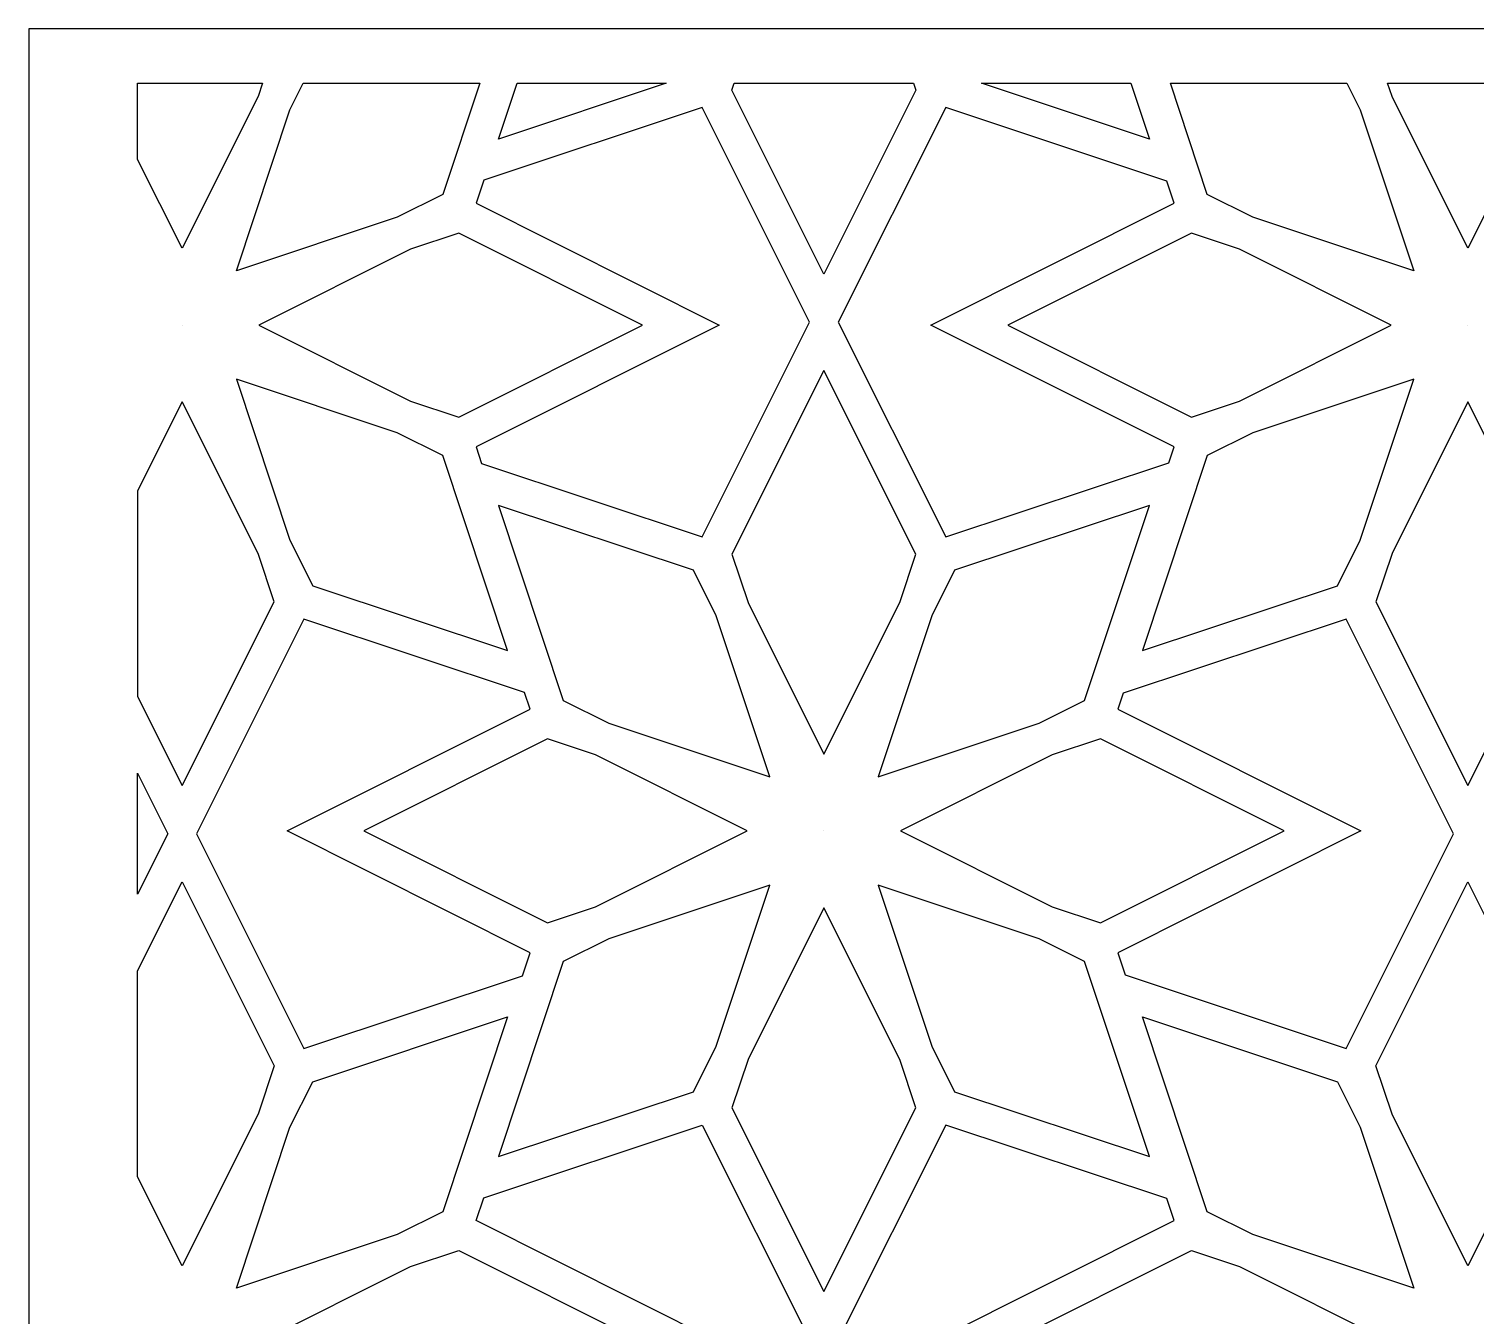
# Model space of a CAD drawing. Header units: centimetres. Extents: x 10.4 to 18.6, y -7.8 to 7.9.
# Drawn here: x 10.422 to 14.55, y 4.209 to 7.879 of the extents above; entities that cross this region are included whole.
import ezdxf

# ---------------------------------------------------------------- set-up
doc = ezdxf.new("R2010")
doc.units = ezdxf.units.CM
doc.header["$MEASUREMENT"] = 0
doc.layers.add('layer 1', color=7, linetype='Continuous')

msp = doc.modelspace()

# ---------------------------------------------------------------- linework, layer by layer
at = {"layer": 'layer 1', "color": 250}
for points, knots in [([(10.42224, -7.84535), (10.42224, -7.84535), (10.42224, -7.72814), (10.42224, -7.72814), (10.42224, -7.72814), (10.42224, -7.72814), (10.42224, -7.58875), (10.42224, -7.58875), (10.42224, -7.58875), (10.42224, -7.58875), (10.42224, -7.36993), (10.42224, -7.36993), (10.42224, -7.36993), (10.42224, -7.36993), (10.42224, -7.23053), (10.42224, -7.23053), (10.42224, -7.23053), (10.42224, -7.23053), (10.42224, -6.71387), (10.42224, -6.71387), (10.42224, -6.71387), (10.42224, -6.71387), (10.42224, -6.61053), (10.42224, -6.61053), (10.42224, -6.61053), (10.42224, -6.61053), (10.42224, -6.09295), (10.42224, -6.09295), (10.42224, -6.09295), (10.42224, -6.09295), (10.42224, -5.94718), (10.42224, -5.94718), (10.42224, -5.94718), (10.42224, -5.94718), (10.42224, -5.44548), (10.42224, -5.44548), (10.42224, -5.44548), (10.42224, -5.44548), (10.42224, -5.34215), (10.42224, -5.34215), (10.42224, -5.34215), (10.42224, -5.34215), (10.42224, -4.82549), (10.42224, -4.82549), (10.42224, -4.82549), (10.42224, -4.82549), (10.42224, -4.68609), (10.42224, -4.68609), (10.42224, -4.68609), (10.42224, -4.68609), (10.42224, -4.46727), (10.42224, -4.46727), (10.42224, -4.46727), (10.42224, -4.46727), (10.42224, -4.32787), (10.42224, -4.32787), (10.42224, -4.32787), (10.42224, -4.32787), (10.42224, -3.81121), (10.42224, -3.81121), (10.42224, -3.81121), (10.42224, -3.81121), (10.42224, -3.70788), (10.42224, -3.70788), (10.42224, -3.70788), (10.42224, -3.70788), (10.42224, -3.19029), (10.42224, -3.19029), (10.42224, -3.19029), (10.42224, -3.19029), (10.42224, -3.04452), (10.42224, -3.04452), (10.42224, -3.04452), (10.42224, -3.04452), (10.42224, -2.54281), (10.42224, -2.54281), (10.42224, -2.54281), (10.42224, -2.54281), (10.42224, -2.43948), (10.42224, -2.43948), (10.42224, -2.43948), (10.42224, -2.43948), (10.42224, -1.92282), (10.42224, -1.92282), (10.42224, -1.92282), (10.42224, -1.92282), (10.42224, -1.78342), (10.42224, -1.78342), (10.42224, -1.78342), (10.42224, -1.78342), (10.42224, -1.5646), (10.42224, -1.5646), (10.42224, -1.5646), (10.42224, -1.5646), (10.42224, -1.4252), (10.42224, -1.4252), (10.42224, -1.4252), (10.42224, -1.4252), (10.42224, -0.90854), (10.42224, -0.90854), (10.42224, -0.90854), (10.42224, -0.90854), (10.42224, -0.80521), (10.42224, -0.80521), (10.42224, -0.80521), (10.42224, -0.80521), (10.42224, -0.28762), (10.42224, -0.28762), (10.42224, -0.28762), (10.42224, -0.28762), (10.42224, -0.14185), (10.42224, -0.14185), (10.42224, -0.14185), (10.42224, -0.14185), (10.42224, 0.35984), (10.42224, 0.35984), (10.42224, 0.35984), (10.42224, 0.35984), (10.42224, 0.46317), (10.42224, 0.46317), (10.42224, 0.46317), (10.42224, 0.46317), (10.42224, 0.97984), (10.42224, 0.97984), (10.42224, 0.97984), (10.42224, 0.97984), (10.42224, 1.11923), (10.42224, 1.11923), (10.42224, 1.11923), (10.42224, 1.11923), (10.42224, 1.33806), (10.42224, 1.33806), (10.42224, 1.33806), (10.42224, 1.33806), (10.42224, 1.47745), (10.42224, 1.47745), (10.42224, 1.47745), (10.42224, 1.47745), (10.42224, 1.99411), (10.42224, 1.99411), (10.42224, 1.99411), (10.42224, 1.99411), (10.42224, 2.09745), (10.42224, 2.09745), (10.42224, 2.09745), (10.42224, 2.09745), (10.42224, 2.61503), (10.42224, 2.61503), (10.42224, 2.61503), (10.42224, 2.61503), (10.42224, 2.7608), (10.42224, 2.7608), (10.42224, 2.7608), (10.42224, 2.7608), (10.42224, 3.26252), (10.42224, 3.26252), (10.42224, 3.26252), (10.42224, 3.26252), (10.42224, 3.36585), (10.42224, 3.36585), (10.42224, 3.36585), (10.42224, 3.36585), (10.42224, 3.88251), (10.42224, 3.88251), (10.42224, 3.88251), (10.42224, 3.88251), (10.42224, 4.0219), (10.42224, 4.0219), (10.42224, 4.0219), (10.42224, 4.0219), (10.42224, 4.24073), (10.42224, 4.24073), (10.42224, 4.24073), (10.42224, 4.24073), (10.42224, 4.38012), (10.42224, 4.38012), (10.42224, 4.38012), (10.42224, 4.38012), (10.42224, 4.89679), (10.42224, 4.89679), (10.42224, 4.89679), (10.42224, 4.89679), (10.42224, 5.00012), (10.42224, 5.00012), (10.42224, 5.00012), (10.42224, 5.00012), (10.42224, 5.5177), (10.42224, 5.5177), (10.42224, 5.5177), (10.42224, 5.5177), (10.42224, 5.66348), (10.42224, 5.66348), (10.42224, 5.66348), (10.42224, 5.66348), (10.42224, 6.16517), (10.42224, 6.16517), (10.42224, 6.16517), (10.42224, 6.16517), (10.42224, 6.2685), (10.42224, 6.2685), (10.42224, 6.2685), (10.42224, 6.2685), (10.42224, 6.78516), (10.42224, 6.78516), (10.42224, 6.78516), (10.42224, 6.78516), (10.42224, 6.92456), (10.42224, 6.92456), (10.42224, 6.92456), (10.42224, 6.92456), (10.42224, 7.14338), (10.42224, 7.14338), (10.42224, 7.14338), (10.42224, 7.14338), (10.42224, 7.28278), (10.42224, 7.28278), (10.42224, 7.28278), (10.42224, 7.28278), (10.42224, 7.79944), (10.42224, 7.79944), (10.42224, 7.79944), (10.42224, 7.79944), (10.42224, 7.87875), (10.42224, 7.87875), (10.42224, 7.87875), (10.42224, 7.87875), (18.64635, 7.87875), (18.64635, 7.87875), (18.64635, 7.87875), (18.64635, 7.87875), (18.64635, 7.85755), (18.64635, 7.85755), (18.64635, 7.85755), (18.64635, 7.85755), (18.64635, 7.75422), (18.64635, 7.75422), (18.64635, 7.75422), (18.64635, 7.75422), (18.64635, 7.23755), (18.64635, 7.23755), (18.64635, 7.23755), (18.64635, 7.23755), (18.64635, 7.09941), (18.64635, 7.09941), (18.64635, 7.09941), (18.64635, 7.09941), (18.64635, 6.87311), (18.64635, 6.87311), (18.64635, 6.87311), (18.64635, 6.87311), (18.64635, 6.73498), (18.64635, 6.73498), (18.64635, 6.73498), (18.64635, 6.73498), (18.64635, 6.21832), (18.64635, 6.21832), (18.64635, 6.21832), (18.64635, 6.21832), (18.64635, 6.11498), (18.64635, 6.11498), (18.64635, 6.11498), (18.64635, 6.11498), (18.64635, 5.61579), (18.64635, 5.61579), (18.64635, 5.61579), (18.64635, 5.61579), (18.64635, 5.46994), (18.64635, 5.46994), (18.64635, 5.46994), (18.64635, 5.46994), (18.64635, 4.95488), (18.64635, 4.95488), (18.64635, 4.95488), (18.64635, 4.95488), (18.64635, 4.85154), (18.64635, 4.85154), (18.64635, 4.85154), (18.64635, 4.85154), (18.64635, 4.33488), (18.64635, 4.33488), (18.64635, 4.33488), (18.64635, 4.33488), (18.64635, 4.19674), (18.64635, 4.19674), (18.64635, 4.19674), (18.64635, 4.19674), (18.64635, 3.97044), (18.64635, 3.97044), (18.64635, 3.97044), (18.64635, 3.97044), (18.64635, 3.8323), (18.64635, 3.8323), (18.64635, 3.8323), (18.64635, 3.8323), (18.64635, 3.31564), (18.64635, 3.31564), (18.64635, 3.31564), (18.64635, 3.31564), (18.64635, 3.21231), (18.64635, 3.21231), (18.64635, 3.21231), (18.64635, 3.21231), (18.64635, 2.71314), (18.64635, 2.71314), (18.64635, 2.71314), (18.64635, 2.71314), (18.64635, 2.56729), (18.64635, 2.56729), (18.64635, 2.56729), (18.64635, 2.56729), (18.64635, 2.05222), (18.64635, 2.05222), (18.64635, 2.05222), (18.64635, 2.05222), (18.64635, 1.94889), (18.64635, 1.94889), (18.64635, 1.94889), (18.64635, 1.94889), (18.64635, 1.43222), (18.64635, 1.43222), (18.64635, 1.43222), (18.64635, 1.43222), (18.64635, 1.29409), (18.64635, 1.29409), (18.64635, 1.29409), (18.64635, 1.29409), (18.64635, 1.06779), (18.64635, 1.06779), (18.64635, 1.06779), (18.64635, 1.06779), (18.64635, 0.92965), (18.64635, 0.92965), (18.64635, 0.92965), (18.64635, 0.92965), (18.64635, 0.41299), (18.64635, 0.41299), (18.64635, 0.41299), (18.64635, 0.41299), (18.64635, 0.30965), (18.64635, 0.30965), (18.64635, 0.30965), (18.64635, 0.30965), (18.64635, -0.18953), (18.64635, -0.18953), (18.64635, -0.18953), (18.64635, -0.18953), (18.64635, -0.33539), (18.64635, -0.33539), (18.64635, -0.33539), (18.64635, -0.33539), (18.64635, -0.85045), (18.64635, -0.85045), (18.64635, -0.85045), (18.64635, -0.85045), (18.64635, -0.95378), (18.64635, -0.95378), (18.64635, -0.95378), (18.64635, -0.95378), (18.64635, -1.47044), (18.64635, -1.47044), (18.64635, -1.47044), (18.64635, -1.47044), (18.64635, -1.60858), (18.64635, -1.60858), (18.64635, -1.60858), (18.64635, -1.60858), (18.64635, -1.83488), (18.64635, -1.83488), (18.64635, -1.83488), (18.64635, -1.83488), (18.64635, -1.97302), (18.64635, -1.97302), (18.64635, -1.97302), (18.64635, -1.97302), (18.64635, -2.48968), (18.64635, -2.48968), (18.64635, -2.48968), (18.64635, -2.48968), (18.64635, -2.59302), (18.64635, -2.59302), (18.64635, -2.59302), (18.64635, -2.59302), (18.64635, -3.09219), (18.64635, -3.09219), (18.64635, -3.09219), (18.64635, -3.09219), (18.64635, -3.23804), (18.64635, -3.23804), (18.64635, -3.23804), (18.64635, -3.23804), (18.64635, -3.7531), (18.64635, -3.7531), (18.64635, -3.7531), (18.64635, -3.7531), (18.64635, -3.85644), (18.64635, -3.85644), (18.64635, -3.85644), (18.64635, -3.85644), (18.64635, -4.3731), (18.64635, -4.3731), (18.64635, -4.3731), (18.64635, -4.3731), (18.64635, -4.51124), (18.64635, -4.51124), (18.64635, -4.51124), (18.64635, -4.51124), (18.64635, -4.73754), (18.64635, -4.73754), (18.64635, -4.73754), (18.64635, -4.73754), (18.64635, -4.87568), (18.64635, -4.87568), (18.64635, -4.87568), (18.64635, -4.87568), (18.64635, -5.39234), (18.64635, -5.39234), (18.64635, -5.39234), (18.64635, -5.39234), (18.64635, -5.49567), (18.64635, -5.49567), (18.64635, -5.49567), (18.64635, -5.49567), (18.64635, -5.99486), (18.64635, -5.99486), (18.64635, -5.99486), (18.64635, -5.99486), (18.64635, -6.14071), (18.64635, -6.14071), (18.64635, -6.14071), (18.64635, -6.14071), (18.64635, -6.65577), (18.64635, -6.65577), (18.64635, -6.65577), (18.64635, -6.65577), (18.64635, -6.75911), (18.64635, -6.75911), (18.64635, -6.75911), (18.64635, -6.75911), (18.64635, -7.27577), (18.64635, -7.27577), (18.64635, -7.27577), (18.64635, -7.27577), (18.64635, -7.41391), (18.64635, -7.41391), (18.64635, -7.41391), (18.64635, -7.41391), (18.64635, -7.64021), (18.64635, -7.64021), (18.64635, -7.64021), (18.64635, -7.64021), (18.64635, -7.77835), (18.64635, -7.77835), (18.64635, -7.77835), (18.64635, -7.77835), (18.64635, -7.84535), (18.64635, -7.84535), (18.64635, -7.84535), (18.64635, -7.84535), (10.42224, -7.84535), (10.42224, -7.84535)], [0, 0, 0, 0, 0.0086207, 0.0086207, 0.0086207, 0.0086207, 0.0172414, 0.0172414, 0.0172414, 0.0172414, 0.0258621, 0.0258621, 0.0258621, 0.0258621, 0.0344828, 0.0344828, 0.0344828, 0.0344828, 0.0431034, 0.0431034, 0.0431034, 0.0431034, 0.0517241, 0.0517241, 0.0517241, 0.0517241, 0.0603448, 0.0603448, 0.0603448, 0.0603448, 0.0689655, 0.0689655, 0.0689655, 0.0689655, 0.0775862, 0.0775862, 0.0775862, 0.0775862, 0.0862069, 0.0862069, 0.0862069, 0.0862069, 0.0948276, 0.0948276, 0.0948276, 0.0948276, 0.1034483, 0.1034483, 0.1034483, 0.1034483, 0.112069, 0.112069, 0.112069, 0.112069, 0.1206897, 0.1206897, 0.1206897, 0.1206897, 0.1293103, 0.1293103, 0.1293103, 0.1293103, 0.137931, 0.137931, 0.137931, 0.137931, 0.1465517, 0.1465517, 0.1465517, 0.1465517, 0.1551724, 0.1551724, 0.1551724, 0.1551724, 0.1637931, 0.1637931, 0.1637931, 0.1637931, 0.1724138, 0.1724138, 0.1724138, 0.1724138, 0.1810345, 0.1810345, 0.1810345, 0.1810345, 0.1896552, 0.1896552, 0.1896552, 0.1896552, 0.1982759, 0.1982759, 0.1982759, 0.1982759, 0.2068966, 0.2068966, 0.2068966, 0.2068966, 0.2155172, 0.2155172, 0.2155172, 0.2155172, 0.2241379, 0.2241379, 0.2241379, 0.2241379, 0.2327586, 0.2327586, 0.2327586, 0.2327586, 0.2413793, 0.2413793, 0.2413793, 0.2413793, 0.25, 0.25, 0.25, 0.25, 0.2586207, 0.2586207, 0.2586207, 0.2586207, 0.2672414, 0.2672414, 0.2672414, 0.2672414, 0.2758621, 0.2758621, 0.2758621, 0.2758621, 0.2844828, 0.2844828, 0.2844828, 0.2844828, 0.2931034, 0.2931034, 0.2931034, 0.2931034, 0.3017241, 0.3017241, 0.3017241, 0.3017241, 0.3103448, 0.3103448, 0.3103448, 0.3103448, 0.3189655, 0.3189655, 0.3189655, 0.3189655, 0.3275862, 0.3275862, 0.3275862, 0.3275862, 0.3362069, 0.3362069, 0.3362069, 0.3362069, 0.3448276, 0.3448276, 0.3448276, 0.3448276, 0.3534483, 0.3534483, 0.3534483, 0.3534483, 0.362069, 0.362069, 0.362069, 0.362069, 0.3706897, 0.3706897, 0.3706897, 0.3706897, 0.3793103, 0.3793103, 0.3793103, 0.3793103, 0.387931, 0.387931, 0.387931, 0.387931, 0.3965517, 0.3965517, 0.3965517, 0.3965517, 0.4051724, 0.4051724, 0.4051724, 0.4051724, 0.4137931, 0.4137931, 0.4137931, 0.4137931, 0.4224138, 0.4224138, 0.4224138, 0.4224138, 0.4310345, 0.4310345, 0.4310345, 0.4310345, 0.4396552, 0.4396552, 0.4396552, 0.4396552, 0.4482759, 0.4482759, 0.4482759, 0.4482759, 0.4568966, 0.4568966, 0.4568966, 0.4568966, 0.4655172, 0.4655172, 0.4655172, 0.4655172, 0.4741379, 0.4741379, 0.4741379, 0.4741379, 0.4827586, 0.4827586, 0.4827586, 0.4827586, 0.4913793, 0.4913793, 0.4913793, 0.4913793, 0.5, 0.5, 0.5, 0.5, 0.5086207, 0.5086207, 0.5086207, 0.5086207, 0.5172414, 0.5172414, 0.5172414, 0.5172414, 0.5258621, 0.5258621, 0.5258621, 0.5258621, 0.5344828, 0.5344828, 0.5344828, 0.5344828, 0.5431034, 0.5431034, 0.5431034, 0.5431034, 0.5517241, 0.5517241, 0.5517241, 0.5517241, 0.5603448, 0.5603448, 0.5603448, 0.5603448, 0.5689655, 0.5689655, 0.5689655, 0.5689655, 0.5775862, 0.5775862, 0.5775862, 0.5775862, 0.5862069, 0.5862069, 0.5862069, 0.5862069, 0.5948276, 0.5948276, 0.5948276, 0.5948276, 0.6034483, 0.6034483, 0.6034483, 0.6034483, 0.612069, 0.612069, 0.612069, 0.612069, 0.6206897, 0.6206897, 0.6206897, 0.6206897, 0.6293103, 0.6293103, 0.6293103, 0.6293103, 0.637931, 0.637931, 0.637931, 0.637931, 0.6465517, 0.6465517, 0.6465517, 0.6465517, 0.6551724, 0.6551724, 0.6551724, 0.6551724, 0.6637931, 0.6637931, 0.6637931, 0.6637931, 0.6724138, 0.6724138, 0.6724138, 0.6724138, 0.6810345, 0.6810345, 0.6810345, 0.6810345, 0.6896552, 0.6896552, 0.6896552, 0.6896552, 0.6982759, 0.6982759, 0.6982759, 0.6982759, 0.7068966, 0.7068966, 0.7068966, 0.7068966, 0.7155172, 0.7155172, 0.7155172, 0.7155172, 0.7241379, 0.7241379, 0.7241379, 0.7241379, 0.7327586, 0.7327586, 0.7327586, 0.7327586, 0.7413793, 0.7413793, 0.7413793, 0.7413793, 0.75, 0.75, 0.75, 0.75, 0.7586207, 0.7586207, 0.7586207, 0.7586207, 0.7672414, 0.7672414, 0.7672414, 0.7672414, 0.7758621, 0.7758621, 0.7758621, 0.7758621, 0.7844828, 0.7844828, 0.7844828, 0.7844828, 0.7931034, 0.7931034, 0.7931034, 0.7931034, 0.8017241, 0.8017241, 0.8017241, 0.8017241, 0.8103448, 0.8103448, 0.8103448, 0.8103448, 0.8189655, 0.8189655, 0.8189655, 0.8189655, 0.8275862, 0.8275862, 0.8275862, 0.8275862, 0.8362069, 0.8362069, 0.8362069, 0.8362069, 0.8448276, 0.8448276, 0.8448276, 0.8448276, 0.8534483, 0.8534483, 0.8534483, 0.8534483, 0.862069, 0.862069, 0.862069, 0.862069, 0.8706897, 0.8706897, 0.8706897, 0.8706897, 0.8793103, 0.8793103, 0.8793103, 0.8793103, 0.887931, 0.887931, 0.887931, 0.887931, 0.8965517, 0.8965517, 0.8965517, 0.8965517, 0.9051724, 0.9051724, 0.9051724, 0.9051724, 0.9137931, 0.9137931, 0.9137931, 0.9137931, 0.9224138, 0.9224138, 0.9224138, 0.9224138, 0.9310345, 0.9310345, 0.9310345, 0.9310345, 0.9396552, 0.9396552, 0.9396552, 0.9396552, 0.9482759, 0.9482759, 0.9482759, 0.9482759, 0.9568966, 0.9568966, 0.9568966, 0.9568966, 0.9655172, 0.9655172, 0.9655172, 0.9655172, 0.9741379, 0.9741379, 0.9741379, 0.9741379, 0.9827586, 0.9827586, 0.9827586, 0.9827586, 1, 1, 1, 1]), ([(11.08899, 7.72357), (11.08899, 7.72357), (10.73258, 7.72357), (10.73258, 7.72357), (10.73258, 7.72357), (10.73258, 7.72357), (10.73258, 7.50662), (10.73258, 7.50662), (10.73258, 7.50662), (10.73258, 7.50662), (10.85964, 7.25293), (10.85964, 7.25293), (10.85964, 7.25293), (10.85964, 7.25293), (11.0764, 7.68571), (11.0764, 7.68571), (11.0764, 7.68571), (11.0764, 7.68571), (11.08899, 7.72357), (11.08899, 7.72357)], [0, 0, 0, 0, 0.1666667, 0.1666667, 0.1666667, 0.1666667, 0.3333333, 0.3333333, 0.3333333, 0.3333333, 0.5, 0.5, 0.5, 0.5, 0.6666667, 0.6666667, 0.6666667, 0.6666667, 1, 1, 1, 1]), ([(11.70899, 7.72357), (11.70899, 7.72357), (11.20503, 7.72357), (11.20503, 7.72357), (11.20503, 7.72357), (11.20503, 7.72357), (11.16722, 7.64809), (11.16722, 7.64809), (11.16722, 7.64809), (11.16722, 7.64809), (11.01447, 7.18881), (11.01447, 7.18881), (11.01447, 7.18881), (11.01447, 7.18881), (11.47376, 7.34155), (11.47376, 7.34155), (11.47376, 7.34155), (11.47376, 7.34155), (11.60355, 7.40656), (11.60355, 7.40656), (11.60355, 7.40656), (11.60355, 7.40656), (11.70899, 7.72357), (11.70899, 7.72357)], [0, 0, 0, 0, 0.1428571, 0.1428571, 0.1428571, 0.1428571, 0.2857143, 0.2857143, 0.2857143, 0.2857143, 0.4285714, 0.4285714, 0.4285714, 0.4285714, 0.5714286, 0.5714286, 0.5714286, 0.5714286, 0.7142857, 0.7142857, 0.7142857, 0.7142857, 1, 1, 1, 1]), ([(12.24152, 7.72357), (12.24152, 7.72357), (11.81562, 7.72357), (11.81562, 7.72357), (11.81562, 7.72357), (11.81562, 7.72357), (11.76265, 7.56431), (11.76265, 7.56431), (11.76265, 7.56431), (11.76265, 7.56431), (12.24152, 7.72357), (12.24152, 7.72357)], [0, 0, 0, 0, 0.25, 0.25, 0.25, 0.25, 0.5, 0.5, 0.5, 0.5, 1, 1, 1, 1]), ([(12.94758, 7.72357), (12.94758, 7.72357), (12.43561, 7.72357), (12.43561, 7.72357), (12.43561, 7.72357), (12.43561, 7.72357), (12.42903, 7.70377), (12.42903, 7.70377), (12.42903, 7.70377), (12.42903, 7.70377), (12.69159, 7.17952), (12.69159, 7.17952), (12.69159, 7.17952), (12.69159, 7.17952), (12.95416, 7.70377), (12.95416, 7.70377), (12.95416, 7.70377), (12.95416, 7.70377), (12.94758, 7.72357), (12.94758, 7.72357)], [0, 0, 0, 0, 0.1666667, 0.1666667, 0.1666667, 0.1666667, 0.3333333, 0.3333333, 0.3333333, 0.3333333, 0.5, 0.5, 0.5, 0.5, 0.6666667, 0.6666667, 0.6666667, 0.6666667, 1, 1, 1, 1]), ([(13.56757, 7.72357), (13.56757, 7.72357), (13.14164, 7.72357), (13.14164, 7.72357), (13.14164, 7.72357), (13.14164, 7.72357), (13.62054, 7.5643), (13.62054, 7.5643), (13.62054, 7.5643), (13.62054, 7.5643), (13.56757, 7.72357), (13.56757, 7.72357)], [0, 0, 0, 0, 0.25, 0.25, 0.25, 0.25, 0.5, 0.5, 0.5, 0.5, 1, 1, 1, 1]), ([(14.18449, 7.72357), (14.18449, 7.72357), (13.68053, 7.72357), (13.68053, 7.72357), (13.68053, 7.72357), (13.68053, 7.72357), (13.78597, 7.40656), (13.78597, 7.40656), (13.78597, 7.40656), (13.78597, 7.40656), (13.91577, 7.34155), (13.91577, 7.34155), (13.91577, 7.34155), (13.91577, 7.34155), (14.37506, 7.1888), (14.37506, 7.1888), (14.37506, 7.1888), (14.37506, 7.1888), (14.2223, 7.64809), (14.2223, 7.64809), (14.2223, 7.64809), (14.2223, 7.64809), (14.18449, 7.72357), (14.18449, 7.72357)], [0, 0, 0, 0, 0.1428571, 0.1428571, 0.1428571, 0.1428571, 0.2857143, 0.2857143, 0.2857143, 0.2857143, 0.4285714, 0.4285714, 0.4285714, 0.4285714, 0.5714286, 0.5714286, 0.5714286, 0.5714286, 0.7142857, 0.7142857, 0.7142857, 0.7142857, 1, 1, 1, 1]), ([(14.75922, 7.72357), (14.75922, 7.72357), (14.30053, 7.72357), (14.30053, 7.72357), (14.30053, 7.72357), (14.30053, 7.72357), (14.31312, 7.6857), (14.31312, 7.6857), (14.31312, 7.6857), (14.31312, 7.6857), (14.52987, 7.25293), (14.52987, 7.25293), (14.52987, 7.25293), (14.52987, 7.25293), (14.74663, 7.68571), (14.74663, 7.68571), (14.74663, 7.68571), (14.74663, 7.68571), (14.75922, 7.72357), (14.75922, 7.72357)], [0, 0, 0, 0, 0.1666667, 0.1666667, 0.1666667, 0.1666667, 0.3333333, 0.3333333, 0.3333333, 0.3333333, 0.5, 0.5, 0.5, 0.5, 0.6666667, 0.6666667, 0.6666667, 0.6666667, 1, 1, 1, 1]), ([(11.71437, 6.63892), (11.71437, 6.63892), (11.69855, 6.6865), (11.69855, 6.6865), (11.69855, 6.6865), (11.69855, 6.6865), (12.39233, 7.03398), (12.39233, 7.03398), (12.39233, 7.03398), (12.39233, 7.03398), (11.69854, 7.38147), (11.69854, 7.38147), (11.69854, 7.38147), (11.69854, 7.38147), (11.7203, 7.44689), (11.7203, 7.44689), (11.7203, 7.44689), (11.7203, 7.44689), (12.34411, 7.65436), (12.34411, 7.65436), (12.34411, 7.65436), (12.34411, 7.65436), (12.65085, 7.04192), (12.65085, 7.04192), (12.65085, 7.04192), (12.65085, 7.04192), (12.34411, 6.42948), (12.34411, 6.42948), (12.34411, 6.42948), (12.34411, 6.42948), (11.71437, 6.63892), (11.71437, 6.63892)], [0, 0, 0, 0, 0.1111111, 0.1111111, 0.1111111, 0.1111111, 0.2222222, 0.2222222, 0.2222222, 0.2222222, 0.3333333, 0.3333333, 0.3333333, 0.3333333, 0.4444444, 0.4444444, 0.4444444, 0.4444444, 0.5555556, 0.5555556, 0.5555556, 0.5555556, 0.6666667, 0.6666667, 0.6666667, 0.6666667, 0.7777778, 0.7777778, 0.7777778, 0.7777778, 1, 1, 1, 1]), ([(13.67596, 6.6413), (13.67596, 6.6413), (13.03907, 6.42949), (13.03907, 6.42949), (13.03907, 6.42949), (13.03907, 6.42949), (12.73233, 7.04192), (12.73233, 7.04192), (12.73233, 7.04192), (12.73233, 7.04192), (13.03907, 7.65435), (13.03907, 7.65435), (13.03907, 7.65435), (13.03907, 7.65435), (13.67001, 7.44452), (13.67001, 7.44452), (13.67001, 7.44452), (13.67001, 7.44452), (13.69098, 7.38145), (13.69098, 7.38145), (13.69098, 7.38145), (13.69098, 7.38145), (12.9972, 7.03397), (12.9972, 7.03397), (12.9972, 7.03397), (12.9972, 7.03397), (13.69099, 6.68649), (13.69099, 6.68649), (13.69099, 6.68649), (13.69099, 6.68649), (13.67596, 6.6413), (13.67596, 6.6413)], [0, 0, 0, 0, 0.1111111, 0.1111111, 0.1111111, 0.1111111, 0.2222222, 0.2222222, 0.2222222, 0.2222222, 0.3333333, 0.3333333, 0.3333333, 0.3333333, 0.4444444, 0.4444444, 0.4444444, 0.4444444, 0.5555556, 0.5555556, 0.5555556, 0.5555556, 0.6666667, 0.6666667, 0.6666667, 0.6666667, 0.7777778, 0.7777778, 0.7777778, 0.7777778, 1, 1, 1, 1]), ([(11.64913, 6.77141), (11.64913, 6.77141), (11.51138, 6.81723), (11.51138, 6.81723), (11.51138, 6.81723), (11.51138, 6.81723), (11.0786, 7.03398), (11.0786, 7.03398), (11.0786, 7.03398), (11.0786, 7.03398), (11.51137, 7.25073), (11.51137, 7.25073), (11.51137, 7.25073), (11.51137, 7.25073), (11.64913, 7.29654), (11.64913, 7.29654), (11.64913, 7.29654), (11.64913, 7.29654), (12.17338, 7.03398), (12.17338, 7.03398), (12.17338, 7.03398), (12.17338, 7.03398), (11.64913, 6.77141), (11.64913, 6.77141)], [0, 0, 0, 0, 0.1428571, 0.1428571, 0.1428571, 0.1428571, 0.2857143, 0.2857143, 0.2857143, 0.2857143, 0.4285714, 0.4285714, 0.4285714, 0.4285714, 0.5714286, 0.5714286, 0.5714286, 0.5714286, 0.7142857, 0.7142857, 0.7142857, 0.7142857, 1, 1, 1, 1]), ([(13.87816, 6.81723), (13.87816, 6.81723), (13.7404, 6.7714), (13.7404, 6.7714), (13.7404, 6.7714), (13.7404, 6.7714), (13.21615, 7.03397), (13.21615, 7.03397), (13.21615, 7.03397), (13.21615, 7.03397), (13.7404, 7.29654), (13.7404, 7.29654), (13.7404, 7.29654), (13.7404, 7.29654), (13.87814, 7.25073), (13.87814, 7.25073), (13.87814, 7.25073), (13.87814, 7.25073), (14.31092, 7.03397), (14.31092, 7.03397), (14.31092, 7.03397), (14.31092, 7.03397), (13.87816, 6.81723), (13.87816, 6.81723)], [0, 0, 0, 0, 0.1428571, 0.1428571, 0.1428571, 0.1428571, 0.2857143, 0.2857143, 0.2857143, 0.2857143, 0.4285714, 0.4285714, 0.4285714, 0.4285714, 0.5714286, 0.5714286, 0.5714286, 0.5714286, 0.7142857, 0.7142857, 0.7142857, 0.7142857, 1, 1, 1, 1]), ([(10.85963, 7.03397), (10.85963, 7.03397), (10.85964, 7.03397), (10.85964, 7.03397), (10.85964, 7.03397), (10.85964, 7.03397), (10.85964, 7.03398), (10.85964, 7.03398), (10.85964, 7.03398), (10.85964, 7.03398), (10.85964, 7.03398), (10.85964, 7.03398), (10.85964, 7.03398), (10.85964, 7.03398), (10.85964, 7.03399), (10.85964, 7.03399), (10.85964, 7.03399), (10.85964, 7.03399), (10.85964, 7.03398), (10.85964, 7.03398), (10.85964, 7.03398), (10.85964, 7.03398), (10.85965, 7.03399), (10.85965, 7.03399), (10.85965, 7.03399), (10.85965, 7.03399), (10.85965, 7.03398), (10.85965, 7.03398), (10.85965, 7.03398), (10.85965, 7.03398), (10.85966, 7.03398), (10.85966, 7.03398), (10.85966, 7.03398), (10.85966, 7.03398), (10.85965, 7.03398), (10.85965, 7.03398), (10.85965, 7.03398), (10.85965, 7.03398), (10.85966, 7.03397), (10.85966, 7.03397), (10.85966, 7.03397), (10.85966, 7.03397), (10.85965, 7.03398), (10.85965, 7.03398), (10.85965, 7.03398), (10.85965, 7.03398), (10.85966, 7.03397), (10.85966, 7.03397), (10.85966, 7.03397), (10.85966, 7.03397), (10.85965, 7.03398), (10.85965, 7.03398), (10.85965, 7.03398), (10.85965, 7.03398), (10.85964, 7.03396), (10.85964, 7.03396), (10.85964, 7.03396), (10.85964, 7.03396), (10.85965, 7.03397), (10.85965, 7.03397), (10.85965, 7.03397), (10.85965, 7.03397), (10.85963, 7.03397), (10.85963, 7.03397)], [0, 0, 0, 0, 0.0588235, 0.0588235, 0.0588235, 0.0588235, 0.1176471, 0.1176471, 0.1176471, 0.1176471, 0.1764706, 0.1764706, 0.1764706, 0.1764706, 0.2352941, 0.2352941, 0.2352941, 0.2352941, 0.2941176, 0.2941176, 0.2941176, 0.2941176, 0.3529412, 0.3529412, 0.3529412, 0.3529412, 0.4117647, 0.4117647, 0.4117647, 0.4117647, 0.4705882, 0.4705882, 0.4705882, 0.4705882, 0.5294118, 0.5294118, 0.5294118, 0.5294118, 0.5882353, 0.5882353, 0.5882353, 0.5882353, 0.6470588, 0.6470588, 0.6470588, 0.6470588, 0.7058824, 0.7058824, 0.7058824, 0.7058824, 0.7647059, 0.7647059, 0.7647059, 0.7647059, 0.8235294, 0.8235294, 0.8235294, 0.8235294, 0.8823529, 0.8823529, 0.8823529, 0.8823529, 1, 1, 1, 1]), ([(14.52986, 7.03397), (14.52986, 7.03397), (14.52987, 7.03397), (14.52987, 7.03397), (14.52987, 7.03397), (14.52987, 7.03397), (14.52987, 7.03398), (14.52987, 7.03398), (14.52987, 7.03398), (14.52987, 7.03398), (14.52987, 7.03398), (14.52987, 7.03398), (14.52987, 7.03398), (14.52987, 7.03398), (14.52987, 7.03399), (14.52987, 7.03399), (14.52987, 7.03399), (14.52987, 7.03399), (14.52987, 7.03398), (14.52987, 7.03398), (14.52987, 7.03398), (14.52987, 7.03398), (14.52988, 7.03399), (14.52988, 7.03399), (14.52988, 7.03399), (14.52988, 7.03399), (14.52988, 7.03398), (14.52988, 7.03398), (14.52988, 7.03398), (14.52988, 7.03398), (14.52989, 7.03398), (14.52989, 7.03398), (14.52989, 7.03398), (14.52989, 7.03398), (14.52988, 7.03398), (14.52988, 7.03398), (14.52988, 7.03398), (14.52988, 7.03398), (14.5299, 7.03397), (14.5299, 7.03397), (14.5299, 7.03397), (14.5299, 7.03397), (14.52988, 7.03398), (14.52988, 7.03398), (14.52988, 7.03398), (14.52988, 7.03398), (14.52988, 7.03397), (14.52988, 7.03397), (14.52988, 7.03397), (14.52988, 7.03397), (14.52988, 7.03398), (14.52988, 7.03398), (14.52988, 7.03398), (14.52988, 7.03398), (14.52987, 7.03396), (14.52987, 7.03396), (14.52987, 7.03396), (14.52987, 7.03396), (14.52988, 7.03397), (14.52988, 7.03397), (14.52988, 7.03397), (14.52988, 7.03397), (14.52986, 7.03397), (14.52986, 7.03397)], [0, 0, 0, 0, 0.0588235, 0.0588235, 0.0588235, 0.0588235, 0.1176471, 0.1176471, 0.1176471, 0.1176471, 0.1764706, 0.1764706, 0.1764706, 0.1764706, 0.2352941, 0.2352941, 0.2352941, 0.2352941, 0.2941176, 0.2941176, 0.2941176, 0.2941176, 0.3529412, 0.3529412, 0.3529412, 0.3529412, 0.4117647, 0.4117647, 0.4117647, 0.4117647, 0.4705882, 0.4705882, 0.4705882, 0.4705882, 0.5294118, 0.5294118, 0.5294118, 0.5294118, 0.5882353, 0.5882353, 0.5882353, 0.5882353, 0.6470588, 0.6470588, 0.6470588, 0.6470588, 0.7058824, 0.7058824, 0.7058824, 0.7058824, 0.7647059, 0.7647059, 0.7647059, 0.7647059, 0.8235294, 0.8235294, 0.8235294, 0.8235294, 0.8823529, 0.8823529, 0.8823529, 0.8823529, 1, 1, 1, 1]), ([(12.95416, 6.38007), (12.95416, 6.38007), (12.90835, 6.24232), (12.90835, 6.24232), (12.90835, 6.24232), (12.90835, 6.24232), (12.69159, 5.80954), (12.69159, 5.80954), (12.69159, 5.80954), (12.69159, 5.80954), (12.47484, 6.24231), (12.47484, 6.24231), (12.47484, 6.24231), (12.47484, 6.24231), (12.42903, 6.38007), (12.42903, 6.38007), (12.42903, 6.38007), (12.42903, 6.38007), (12.69159, 6.90431), (12.69159, 6.90431), (12.69159, 6.90431), (12.69159, 6.90431), (12.95416, 6.38007), (12.95416, 6.38007)], [0, 0, 0, 0, 0.1428571, 0.1428571, 0.1428571, 0.1428571, 0.2857143, 0.2857143, 0.2857143, 0.2857143, 0.4285714, 0.4285714, 0.4285714, 0.4285714, 0.5714286, 0.5714286, 0.5714286, 0.5714286, 0.7142857, 0.7142857, 0.7142857, 0.7142857, 1, 1, 1, 1]), ([(11.23223, 6.29007), (11.23223, 6.29007), (11.16723, 6.41986), (11.16723, 6.41986), (11.16723, 6.41986), (11.16723, 6.41986), (11.01447, 6.87915), (11.01447, 6.87915), (11.01447, 6.87915), (11.01447, 6.87915), (11.47376, 6.72641), (11.47376, 6.72641), (11.47376, 6.72641), (11.47376, 6.72641), (11.60356, 6.66139), (11.60356, 6.66139), (11.60356, 6.66139), (11.60356, 6.66139), (11.78859, 6.10504), (11.78859, 6.10504), (11.78859, 6.10504), (11.78859, 6.10504), (11.23223, 6.29007), (11.23223, 6.29007)], [0, 0, 0, 0, 0.1428571, 0.1428571, 0.1428571, 0.1428571, 0.2857143, 0.2857143, 0.2857143, 0.2857143, 0.4285714, 0.4285714, 0.4285714, 0.4285714, 0.5714286, 0.5714286, 0.5714286, 0.5714286, 0.7142857, 0.7142857, 0.7142857, 0.7142857, 1, 1, 1, 1]), ([(13.78597, 6.66139), (13.78597, 6.66139), (13.91576, 6.7264), (13.91576, 6.7264), (13.91576, 6.7264), (13.91576, 6.7264), (14.37506, 6.87915), (14.37506, 6.87915), (14.37506, 6.87915), (14.37506, 6.87915), (14.22231, 6.41986), (14.22231, 6.41986), (14.22231, 6.41986), (14.22231, 6.41986), (14.1573, 6.29006), (14.1573, 6.29006), (14.1573, 6.29006), (14.1573, 6.29006), (13.60094, 6.10503), (13.60094, 6.10503), (13.60094, 6.10503), (13.60094, 6.10503), (13.78597, 6.66139), (13.78597, 6.66139)], [0, 0, 0, 0, 0.1428571, 0.1428571, 0.1428571, 0.1428571, 0.2857143, 0.2857143, 0.2857143, 0.2857143, 0.4285714, 0.4285714, 0.4285714, 0.4285714, 0.5714286, 0.5714286, 0.5714286, 0.5714286, 0.7142857, 0.7142857, 0.7142857, 0.7142857, 1, 1, 1, 1]), ([(10.73258, 6.56131), (10.73258, 6.56131), (10.85965, 6.81502), (10.85965, 6.81502), (10.85965, 6.81502), (10.85965, 6.81502), (11.0764, 6.38225), (11.0764, 6.38225), (11.0764, 6.38225), (11.0764, 6.38225), (11.12222, 6.2445), (11.12222, 6.2445), (11.12222, 6.2445), (11.12222, 6.2445), (10.85965, 5.72025), (10.85965, 5.72025), (10.85965, 5.72025), (10.85965, 5.72025), (10.73258, 5.97396), (10.73258, 5.97396), (10.73258, 5.97396), (10.73258, 5.97396), (10.73258, 6.56131), (10.73258, 6.56131)], [0, 0, 0, 0, 0.1428571, 0.1428571, 0.1428571, 0.1428571, 0.2857143, 0.2857143, 0.2857143, 0.2857143, 0.4285714, 0.4285714, 0.4285714, 0.4285714, 0.5714286, 0.5714286, 0.5714286, 0.5714286, 0.7142857, 0.7142857, 0.7142857, 0.7142857, 1, 1, 1, 1]), ([(14.26731, 6.2445), (14.26731, 6.2445), (14.31313, 6.38224), (14.31313, 6.38224), (14.31313, 6.38224), (14.31313, 6.38224), (14.52988, 6.81502), (14.52988, 6.81502), (14.52988, 6.81502), (14.52988, 6.81502), (14.74664, 6.38225), (14.74664, 6.38225), (14.74664, 6.38225), (14.74664, 6.38225), (14.79245, 6.2445), (14.79245, 6.2445), (14.79245, 6.2445), (14.79245, 6.2445), (14.52988, 5.72025), (14.52988, 5.72025), (14.52988, 5.72025), (14.52988, 5.72025), (14.26731, 6.2445), (14.26731, 6.2445)], [0, 0, 0, 0, 0.1428571, 0.1428571, 0.1428571, 0.1428571, 0.2857143, 0.2857143, 0.2857143, 0.2857143, 0.4285714, 0.4285714, 0.4285714, 0.4285714, 0.5714286, 0.5714286, 0.5714286, 0.5714286, 0.7142857, 0.7142857, 0.7142857, 0.7142857, 1, 1, 1, 1]), ([(12.31901, 6.33449), (12.31901, 6.33449), (12.38402, 6.2047), (12.38402, 6.2047), (12.38402, 6.2047), (12.38402, 6.2047), (12.53677, 5.74541), (12.53677, 5.74541), (12.53677, 5.74541), (12.53677, 5.74541), (12.07749, 5.89816), (12.07749, 5.89816), (12.07749, 5.89816), (12.07749, 5.89816), (11.94768, 5.96317), (11.94768, 5.96317), (11.94768, 5.96317), (11.94768, 5.96317), (11.76265, 6.51953), (11.76265, 6.51953), (11.76265, 6.51953), (11.76265, 6.51953), (12.31901, 6.33449), (12.31901, 6.33449)], [0, 0, 0, 0, 0.1428571, 0.1428571, 0.1428571, 0.1428571, 0.2857143, 0.2857143, 0.2857143, 0.2857143, 0.4285714, 0.4285714, 0.4285714, 0.4285714, 0.5714286, 0.5714286, 0.5714286, 0.5714286, 0.7142857, 0.7142857, 0.7142857, 0.7142857, 1, 1, 1, 1]), ([(13.4355, 5.96317), (13.4355, 5.96317), (13.30571, 5.89817), (13.30571, 5.89817), (13.30571, 5.89817), (13.30571, 5.89817), (12.84642, 5.74542), (12.84642, 5.74542), (12.84642, 5.74542), (12.84642, 5.74542), (12.99917, 6.2047), (12.99917, 6.2047), (12.99917, 6.2047), (12.99917, 6.2047), (13.06418, 6.3345), (13.06418, 6.3345), (13.06418, 6.3345), (13.06418, 6.3345), (13.62054, 6.51954), (13.62054, 6.51954), (13.62054, 6.51954), (13.62054, 6.51954), (13.4355, 5.96317), (13.4355, 5.96317)], [0, 0, 0, 0, 0.1428571, 0.1428571, 0.1428571, 0.1428571, 0.2857143, 0.2857143, 0.2857143, 0.2857143, 0.4285714, 0.4285714, 0.4285714, 0.4285714, 0.5714286, 0.5714286, 0.5714286, 0.5714286, 0.7142857, 0.7142857, 0.7142857, 0.7142857, 1, 1, 1, 1]), ([(10.90039, 5.58264), (10.90039, 5.58264), (11.20714, 6.19508), (11.20714, 6.19508), (11.20714, 6.19508), (11.20714, 6.19508), (11.83687, 5.98565), (11.83687, 5.98565), (11.83687, 5.98565), (11.83687, 5.98565), (11.8527, 5.93806), (11.8527, 5.93806), (11.8527, 5.93806), (11.8527, 5.93806), (11.15892, 5.59058), (11.15892, 5.59058), (11.15892, 5.59058), (11.15892, 5.59058), (11.8527, 5.2431), (11.8527, 5.2431), (11.8527, 5.2431), (11.8527, 5.2431), (11.83094, 5.17767), (11.83094, 5.17767), (11.83094, 5.17767), (11.83094, 5.17767), (11.20714, 4.9702), (11.20714, 4.9702), (11.20714, 4.9702), (11.20714, 4.9702), (10.90039, 5.58264), (10.90039, 5.58264)], [0, 0, 0, 0, 0.1111111, 0.1111111, 0.1111111, 0.1111111, 0.2222222, 0.2222222, 0.2222222, 0.2222222, 0.3333333, 0.3333333, 0.3333333, 0.3333333, 0.4444444, 0.4444444, 0.4444444, 0.4444444, 0.5555556, 0.5555556, 0.5555556, 0.5555556, 0.6666667, 0.6666667, 0.6666667, 0.6666667, 0.7777778, 0.7777778, 0.7777778, 0.7777778, 1, 1, 1, 1]), ([(13.55147, 5.18004), (13.55147, 5.18004), (13.5305, 5.24311), (13.5305, 5.24311), (13.5305, 5.24311), (13.5305, 5.24311), (14.22428, 5.59059), (14.22428, 5.59059), (14.22428, 5.59059), (14.22428, 5.59059), (13.53049, 5.93808), (13.53049, 5.93808), (13.53049, 5.93808), (13.53049, 5.93808), (13.54552, 5.98327), (13.54552, 5.98327), (13.54552, 5.98327), (13.54552, 5.98327), (14.1824, 6.19508), (14.1824, 6.19508), (14.1824, 6.19508), (14.1824, 6.19508), (14.48914, 5.58264), (14.48914, 5.58264), (14.48914, 5.58264), (14.48914, 5.58264), (14.1824, 4.97021), (14.1824, 4.97021), (14.1824, 4.97021), (14.1824, 4.97021), (13.55147, 5.18004), (13.55147, 5.18004)], [0, 0, 0, 0, 0.1111111, 0.1111111, 0.1111111, 0.1111111, 0.2222222, 0.2222222, 0.2222222, 0.2222222, 0.3333333, 0.3333333, 0.3333333, 0.3333333, 0.4444444, 0.4444444, 0.4444444, 0.4444444, 0.5555556, 0.5555556, 0.5555556, 0.5555556, 0.6666667, 0.6666667, 0.6666667, 0.6666667, 0.7777778, 0.7777778, 0.7777778, 0.7777778, 1, 1, 1, 1]), ([(12.03987, 5.37384), (12.03987, 5.37384), (11.90211, 5.32802), (11.90211, 5.32802), (11.90211, 5.32802), (11.90211, 5.32802), (11.37787, 5.59058), (11.37787, 5.59058), (11.37787, 5.59058), (11.37787, 5.59058), (11.90212, 5.85315), (11.90212, 5.85315), (11.90212, 5.85315), (11.90212, 5.85315), (12.03986, 5.80734), (12.03986, 5.80734), (12.03986, 5.80734), (12.03986, 5.80734), (12.47264, 5.59058), (12.47264, 5.59058), (12.47264, 5.59058), (12.47264, 5.59058), (12.03987, 5.37384), (12.03987, 5.37384)], [0, 0, 0, 0, 0.1428571, 0.1428571, 0.1428571, 0.1428571, 0.2857143, 0.2857143, 0.2857143, 0.2857143, 0.4285714, 0.4285714, 0.4285714, 0.4285714, 0.5714286, 0.5714286, 0.5714286, 0.5714286, 0.7142857, 0.7142857, 0.7142857, 0.7142857, 1, 1, 1, 1]), ([(13.48108, 5.32803), (13.48108, 5.32803), (13.34333, 5.37384), (13.34333, 5.37384), (13.34333, 5.37384), (13.34333, 5.37384), (12.91055, 5.59059), (12.91055, 5.59059), (12.91055, 5.59059), (12.91055, 5.59059), (13.34332, 5.80734), (13.34332, 5.80734), (13.34332, 5.80734), (13.34332, 5.80734), (13.48108, 5.85316), (13.48108, 5.85316), (13.48108, 5.85316), (13.48108, 5.85316), (14.00532, 5.59059), (14.00532, 5.59059), (14.00532, 5.59059), (14.00532, 5.59059), (13.48108, 5.32803), (13.48108, 5.32803)], [0, 0, 0, 0, 0.1428571, 0.1428571, 0.1428571, 0.1428571, 0.2857143, 0.2857143, 0.2857143, 0.2857143, 0.4285714, 0.4285714, 0.4285714, 0.4285714, 0.5714286, 0.5714286, 0.5714286, 0.5714286, 0.7142857, 0.7142857, 0.7142857, 0.7142857, 1, 1, 1, 1]), ([(10.73258, 5.41028), (10.73258, 5.41028), (10.81891, 5.58264), (10.81891, 5.58264), (10.81891, 5.58264), (10.81891, 5.58264), (10.73258, 5.75501), (10.73258, 5.75501), (10.73258, 5.75501), (10.73258, 5.75501), (10.73258, 5.41028), (10.73258, 5.41028)], [0, 0, 0, 0, 0.25, 0.25, 0.25, 0.25, 0.5, 0.5, 0.5, 0.5, 1, 1, 1, 1]), ([(12.69158, 5.59058), (12.69158, 5.59058), (12.69159, 5.59058), (12.69159, 5.59058), (12.69159, 5.59058), (12.69159, 5.59058), (12.69159, 5.59059), (12.69159, 5.59059), (12.69159, 5.59059), (12.69159, 5.59059), (12.69159, 5.59059), (12.69159, 5.59059), (12.69159, 5.59059), (12.69159, 5.59059), (12.69159, 5.5906), (12.69159, 5.5906), (12.69159, 5.5906), (12.69159, 5.5906), (12.69159, 5.59059), (12.69159, 5.59059), (12.69159, 5.59059), (12.69159, 5.59059), (12.6916, 5.5906), (12.6916, 5.5906), (12.6916, 5.5906), (12.6916, 5.5906), (12.6916, 5.59059), (12.6916, 5.59059), (12.6916, 5.59059), (12.6916, 5.59059), (12.69161, 5.5906), (12.69161, 5.5906), (12.69161, 5.5906), (12.69161, 5.5906), (12.6916, 5.59059), (12.6916, 5.59059), (12.6916, 5.59059), (12.6916, 5.59059), (12.69162, 5.59058), (12.69162, 5.59058), (12.69162, 5.59058), (12.69162, 5.59058), (12.6916, 5.59059), (12.6916, 5.59059), (12.6916, 5.59059), (12.6916, 5.59059), (12.6916, 5.59058), (12.6916, 5.59058), (12.6916, 5.59058), (12.6916, 5.59058), (12.6916, 5.59059), (12.6916, 5.59059), (12.6916, 5.59059), (12.6916, 5.59059), (12.69159, 5.59057), (12.69159, 5.59057), (12.69159, 5.59057), (12.69159, 5.59057), (12.6916, 5.59058), (12.6916, 5.59058), (12.6916, 5.59058), (12.6916, 5.59058), (12.69158, 5.59058), (12.69158, 5.59058)], [0, 0, 0, 0, 0.0588235, 0.0588235, 0.0588235, 0.0588235, 0.1176471, 0.1176471, 0.1176471, 0.1176471, 0.1764706, 0.1764706, 0.1764706, 0.1764706, 0.2352941, 0.2352941, 0.2352941, 0.2352941, 0.2941176, 0.2941176, 0.2941176, 0.2941176, 0.3529412, 0.3529412, 0.3529412, 0.3529412, 0.4117647, 0.4117647, 0.4117647, 0.4117647, 0.4705882, 0.4705882, 0.4705882, 0.4705882, 0.5294118, 0.5294118, 0.5294118, 0.5294118, 0.5882353, 0.5882353, 0.5882353, 0.5882353, 0.6470588, 0.6470588, 0.6470588, 0.6470588, 0.7058824, 0.7058824, 0.7058824, 0.7058824, 0.7647059, 0.7647059, 0.7647059, 0.7647059, 0.8235294, 0.8235294, 0.8235294, 0.8235294, 0.8823529, 0.8823529, 0.8823529, 0.8823529, 1, 1, 1, 1]), ([(10.73258, 4.60398), (10.73258, 4.60398), (10.85965, 4.35027), (10.85965, 4.35027), (10.85965, 4.35027), (10.85965, 4.35027), (11.0764, 4.78304), (11.0764, 4.78304), (11.0764, 4.78304), (11.0764, 4.78304), (11.12222, 4.92079), (11.12222, 4.92079), (11.12222, 4.92079), (11.12222, 4.92079), (10.85965, 5.44504), (10.85965, 5.44504), (10.85965, 5.44504), (10.85965, 5.44504), (10.73258, 5.19133), (10.73258, 5.19133), (10.73258, 5.19133), (10.73258, 5.19133), (10.73258, 4.60398), (10.73258, 4.60398)], [0, 0, 0, 0, 0.1428571, 0.1428571, 0.1428571, 0.1428571, 0.2857143, 0.2857143, 0.2857143, 0.2857143, 0.4285714, 0.4285714, 0.4285714, 0.4285714, 0.5714286, 0.5714286, 0.5714286, 0.5714286, 0.7142857, 0.7142857, 0.7142857, 0.7142857, 1, 1, 1, 1]), ([(11.94769, 5.218), (11.94769, 5.218), (12.07748, 5.28301), (12.07748, 5.28301), (12.07748, 5.28301), (12.07748, 5.28301), (12.53677, 5.43576), (12.53677, 5.43576), (12.53677, 5.43576), (12.53677, 5.43576), (12.38403, 4.97648), (12.38403, 4.97648), (12.38403, 4.97648), (12.38403, 4.97648), (12.31901, 4.84667), (12.31901, 4.84667), (12.31901, 4.84667), (12.31901, 4.84667), (11.76265, 4.66164), (11.76265, 4.66164), (11.76265, 4.66164), (11.76265, 4.66164), (11.94769, 5.218), (11.94769, 5.218)], [0, 0, 0, 0, 0.1428571, 0.1428571, 0.1428571, 0.1428571, 0.2857143, 0.2857143, 0.2857143, 0.2857143, 0.4285714, 0.4285714, 0.4285714, 0.4285714, 0.5714286, 0.5714286, 0.5714286, 0.5714286, 0.7142857, 0.7142857, 0.7142857, 0.7142857, 1, 1, 1, 1]), ([(13.06418, 4.84668), (13.06418, 4.84668), (12.99917, 4.97647), (12.99917, 4.97647), (12.99917, 4.97647), (12.99917, 4.97647), (12.84642, 5.43576), (12.84642, 5.43576), (12.84642, 5.43576), (12.84642, 5.43576), (13.30571, 5.28302), (13.30571, 5.28302), (13.30571, 5.28302), (13.30571, 5.28302), (13.43551, 5.21801), (13.43551, 5.21801), (13.43551, 5.21801), (13.43551, 5.21801), (13.62054, 4.66164), (13.62054, 4.66164), (13.62054, 4.66164), (13.62054, 4.66164), (13.06418, 4.84668), (13.06418, 4.84668)], [0, 0, 0, 0, 0.1428571, 0.1428571, 0.1428571, 0.1428571, 0.2857143, 0.2857143, 0.2857143, 0.2857143, 0.4285714, 0.4285714, 0.4285714, 0.4285714, 0.5714286, 0.5714286, 0.5714286, 0.5714286, 0.7142857, 0.7142857, 0.7142857, 0.7142857, 1, 1, 1, 1]), ([(14.26731, 4.92079), (14.26731, 4.92079), (14.31313, 4.78305), (14.31313, 4.78305), (14.31313, 4.78305), (14.31313, 4.78305), (14.52988, 4.35027), (14.52988, 4.35027), (14.52988, 4.35027), (14.52988, 4.35027), (14.74664, 4.78304), (14.74664, 4.78304), (14.74664, 4.78304), (14.74664, 4.78304), (14.79245, 4.92079), (14.79245, 4.92079), (14.79245, 4.92079), (14.79245, 4.92079), (14.52988, 5.44504), (14.52988, 5.44504), (14.52988, 5.44504), (14.52988, 5.44504), (14.26731, 4.92079), (14.26731, 4.92079)], [0, 0, 0, 0, 0.1428571, 0.1428571, 0.1428571, 0.1428571, 0.2857143, 0.2857143, 0.2857143, 0.2857143, 0.4285714, 0.4285714, 0.4285714, 0.4285714, 0.5714286, 0.5714286, 0.5714286, 0.5714286, 0.7142857, 0.7142857, 0.7142857, 0.7142857, 1, 1, 1, 1]), ([(12.42903, 4.80111), (12.42903, 4.80111), (12.47485, 4.93885), (12.47485, 4.93885), (12.47485, 4.93885), (12.47485, 4.93885), (12.6916, 5.37163), (12.6916, 5.37163), (12.6916, 5.37163), (12.6916, 5.37163), (12.90835, 4.93886), (12.90835, 4.93886), (12.90835, 4.93886), (12.90835, 4.93886), (12.95417, 4.80111), (12.95417, 4.80111), (12.95417, 4.80111), (12.95417, 4.80111), (12.6916, 4.27686), (12.6916, 4.27686), (12.6916, 4.27686), (12.6916, 4.27686), (12.42903, 4.80111), (12.42903, 4.80111)], [0, 0, 0, 0, 0.1428571, 0.1428571, 0.1428571, 0.1428571, 0.2857143, 0.2857143, 0.2857143, 0.2857143, 0.4285714, 0.4285714, 0.4285714, 0.4285714, 0.5714286, 0.5714286, 0.5714286, 0.5714286, 0.7142857, 0.7142857, 0.7142857, 0.7142857, 1, 1, 1, 1]), ([(11.23223, 4.87522), (11.23223, 4.87522), (11.16723, 4.74543), (11.16723, 4.74543), (11.16723, 4.74543), (11.16723, 4.74543), (11.01447, 4.28613), (11.01447, 4.28613), (11.01447, 4.28613), (11.01447, 4.28613), (11.47376, 4.43888), (11.47376, 4.43888), (11.47376, 4.43888), (11.47376, 4.43888), (11.60356, 4.5039), (11.60356, 4.5039), (11.60356, 4.5039), (11.60356, 4.5039), (11.78859, 5.06026), (11.78859, 5.06026), (11.78859, 5.06026), (11.78859, 5.06026), (11.23223, 4.87522), (11.23223, 4.87522)], [0, 0, 0, 0, 0.1428571, 0.1428571, 0.1428571, 0.1428571, 0.2857143, 0.2857143, 0.2857143, 0.2857143, 0.4285714, 0.4285714, 0.4285714, 0.4285714, 0.5714286, 0.5714286, 0.5714286, 0.5714286, 0.7142857, 0.7142857, 0.7142857, 0.7142857, 1, 1, 1, 1]), ([(13.78597, 4.5039), (13.78597, 4.5039), (13.91576, 4.43889), (13.91576, 4.43889), (13.91576, 4.43889), (13.91576, 4.43889), (14.37506, 4.28614), (14.37506, 4.28614), (14.37506, 4.28614), (14.37506, 4.28614), (14.22231, 4.74542), (14.22231, 4.74542), (14.22231, 4.74542), (14.22231, 4.74542), (14.1573, 4.87523), (14.1573, 4.87523), (14.1573, 4.87523), (14.1573, 4.87523), (13.60094, 5.06026), (13.60094, 5.06026), (13.60094, 5.06026), (13.60094, 5.06026), (13.78597, 4.5039), (13.78597, 4.5039)], [0, 0, 0, 0, 0.1428571, 0.1428571, 0.1428571, 0.1428571, 0.2857143, 0.2857143, 0.2857143, 0.2857143, 0.4285714, 0.4285714, 0.4285714, 0.4285714, 0.5714286, 0.5714286, 0.5714286, 0.5714286, 0.7142857, 0.7142857, 0.7142857, 0.7142857, 1, 1, 1, 1]), ([(11.72031, 4.54422), (11.72031, 4.54422), (11.69855, 4.47879), (11.69855, 4.47879), (11.69855, 4.47879), (11.69855, 4.47879), (12.39233, 4.13131), (12.39233, 4.13131), (12.39233, 4.13131), (12.39233, 4.13131), (11.69854, 3.78382), (11.69854, 3.78382), (11.69854, 3.78382), (11.69854, 3.78382), (11.71436, 3.73626), (11.71436, 3.73626), (11.71436, 3.73626), (11.71436, 3.73626), (12.34412, 3.52682), (12.34412, 3.52682), (12.34412, 3.52682), (12.34412, 3.52682), (12.65086, 4.13926), (12.65086, 4.13926), (12.65086, 4.13926), (12.65086, 4.13926), (12.34412, 4.75169), (12.34412, 4.75169), (12.34412, 4.75169), (12.34412, 4.75169), (11.72031, 4.54422), (11.72031, 4.54422)], [0, 0, 0, 0, 0.1111111, 0.1111111, 0.1111111, 0.1111111, 0.2222222, 0.2222222, 0.2222222, 0.2222222, 0.3333333, 0.3333333, 0.3333333, 0.3333333, 0.4444444, 0.4444444, 0.4444444, 0.4444444, 0.5555556, 0.5555556, 0.5555556, 0.5555556, 0.6666667, 0.6666667, 0.6666667, 0.6666667, 0.7777778, 0.7777778, 0.7777778, 0.7777778, 1, 1, 1, 1]), ([(12.73234, 4.13926), (12.73234, 4.13926), (13.03909, 4.7517), (13.03909, 4.7517), (13.03909, 4.7517), (13.03909, 4.7517), (13.67002, 4.54186), (13.67002, 4.54186), (13.67002, 4.54186), (13.67002, 4.54186), (13.69099, 4.4788), (13.69099, 4.4788), (13.69099, 4.4788), (13.69099, 4.4788), (12.9972, 4.13131), (12.9972, 4.13131), (12.9972, 4.13131), (12.9972, 4.13131), (13.69098, 3.78384), (13.69098, 3.78384), (13.69098, 3.78384), (13.69098, 3.78384), (13.67594, 3.73863), (13.67594, 3.73863), (13.67594, 3.73863), (13.67594, 3.73863), (13.03909, 3.52682), (13.03909, 3.52682), (13.03909, 3.52682), (13.03909, 3.52682), (12.73234, 4.13926), (12.73234, 4.13926)], [0, 0, 0, 0, 0.1111111, 0.1111111, 0.1111111, 0.1111111, 0.2222222, 0.2222222, 0.2222222, 0.2222222, 0.3333333, 0.3333333, 0.3333333, 0.3333333, 0.4444444, 0.4444444, 0.4444444, 0.4444444, 0.5555556, 0.5555556, 0.5555556, 0.5555556, 0.6666667, 0.6666667, 0.6666667, 0.6666667, 0.7777778, 0.7777778, 0.7777778, 0.7777778, 1, 1, 1, 1]), ([(11.64913, 4.39388), (11.64913, 4.39388), (11.51138, 4.34806), (11.51138, 4.34806), (11.51138, 4.34806), (11.51138, 4.34806), (11.0786, 4.13131), (11.0786, 4.13131), (11.0786, 4.13131), (11.0786, 4.13131), (11.51137, 3.91456), (11.51137, 3.91456), (11.51137, 3.91456), (11.51137, 3.91456), (11.64913, 3.86874), (11.64913, 3.86874), (11.64913, 3.86874), (11.64913, 3.86874), (12.17338, 4.13131), (12.17338, 4.13131), (12.17338, 4.13131), (12.17338, 4.13131), (11.64913, 4.39388), (11.64913, 4.39388)], [0, 0, 0, 0, 0.1428571, 0.1428571, 0.1428571, 0.1428571, 0.2857143, 0.2857143, 0.2857143, 0.2857143, 0.4285714, 0.4285714, 0.4285714, 0.4285714, 0.5714286, 0.5714286, 0.5714286, 0.5714286, 0.7142857, 0.7142857, 0.7142857, 0.7142857, 1, 1, 1, 1]), ([(13.87816, 4.34807), (13.87816, 4.34807), (13.7404, 4.39388), (13.7404, 4.39388), (13.7404, 4.39388), (13.7404, 4.39388), (13.21615, 4.13131), (13.21615, 4.13131), (13.21615, 4.13131), (13.21615, 4.13131), (13.7404, 3.86875), (13.7404, 3.86875), (13.7404, 3.86875), (13.7404, 3.86875), (13.87814, 3.91456), (13.87814, 3.91456), (13.87814, 3.91456), (13.87814, 3.91456), (14.31092, 4.13131), (14.31092, 4.13131), (14.31092, 4.13131), (14.31092, 4.13131), (13.87816, 4.34807), (13.87816, 4.34807)], [0, 0, 0, 0, 0.1428571, 0.1428571, 0.1428571, 0.1428571, 0.2857143, 0.2857143, 0.2857143, 0.2857143, 0.4285714, 0.4285714, 0.4285714, 0.4285714, 0.5714286, 0.5714286, 0.5714286, 0.5714286, 0.7142857, 0.7142857, 0.7142857, 0.7142857, 1, 1, 1, 1])]:
    msp.add_open_spline(points, degree=3, knots=knots, dxfattribs=at)

doc.saveas('drawing.dxf')
